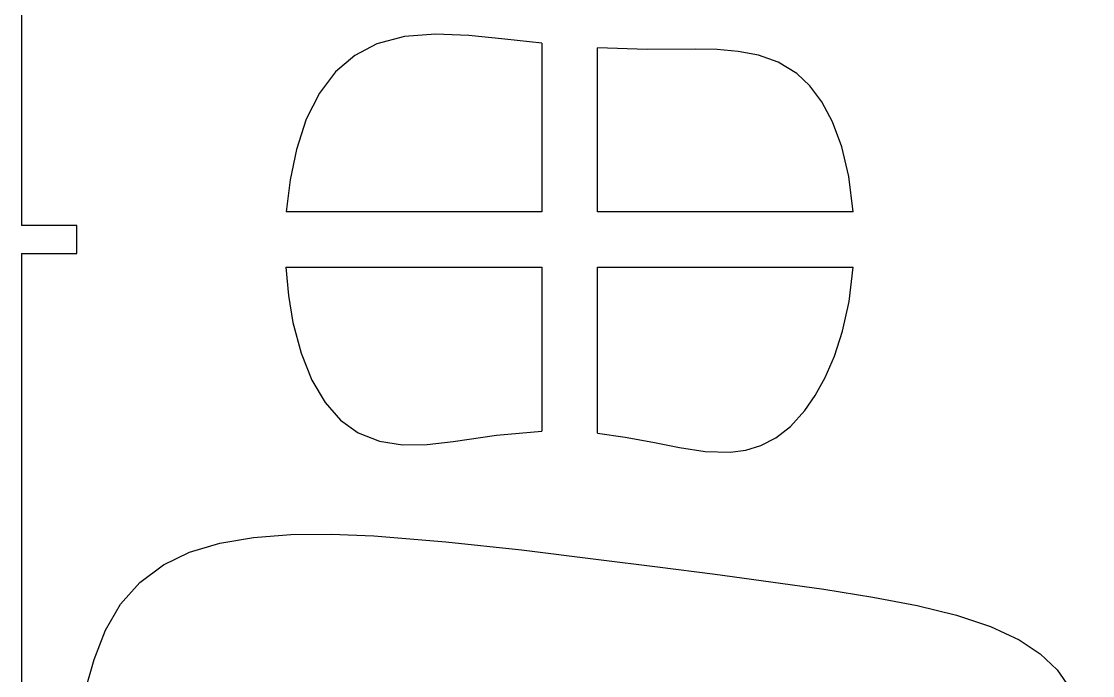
# Model space of a CAD drawing. Header units: millimetres. Extents: x -3928 to -434, y -548 to 1409.
# Drawn here: x -3237.8 to -3044.9, y 1091.2 to 1209 of the extents above; entities that cross this region are included whole.
import ezdxf

# ---------------------------------------------------------------- set-up
doc = ezdxf.new("R2010")
doc.units = ezdxf.units.MM
doc.header["$MEASUREMENT"] = 0
doc.layers.add('layer 1', color=7, linetype='Continuous')

msp = doc.modelspace()

# ---------------------------------------------------------------- linework, layer by layer
at = {"layer": 'layer 1', "color": 1, "lineweight": 25}
for points in [[(-3237.8408, 1272.255), (-3237.8408, 1272.255), (-3237.8408, 1172.2548), (-3237.8408, 1172.2548)], [(-3144.0908, 1205.1157), (-3144.0908, 1205.1157), (-3144.0908, 1174.755), (-3144.0908, 1174.755)], [(-3134.091, 1174.755), (-3134.091, 1174.755), (-3134.091, 1204.2546), (-3134.091, 1204.2546)], [(-3144.0908, 1174.755), (-3144.0908, 1174.755), (-3190.1361, 1174.755), (-3190.1361, 1174.755)], [(-3088.0207, 1174.755), (-3088.0207, 1174.755), (-3134.091, 1174.755), (-3134.091, 1174.755)], [(-3227.841, 1172.2548), (-3227.841, 1172.2548), (-3237.8408, 1172.2548), (-3237.8408, 1172.2548)], [(-3227.841, 1167.2549), (-3227.841, 1167.2549), (-3227.841, 1172.2548), (-3227.841, 1172.2548)], [(-3237.8408, 1167.2549), (-3237.8408, 1167.2549), (-3227.841, 1167.2549), (-3227.841, 1167.2549)], [(-3237.8408, 1167.2549), (-3237.8408, 1167.2549), (-3237.8408, 1067.2551), (-3237.8408, 1067.2551)], [(-3190.2126, 1164.7551), (-3190.2126, 1164.7551), (-3144.0908, 1164.7551), (-3144.0908, 1164.7551)], [(-3144.0908, 1164.7551), (-3144.0908, 1164.7551), (-3144.0908, 1135.2315), (-3144.0908, 1135.2315)], [(-3134.091, 1164.7551), (-3134.091, 1164.7551), (-3088.021, 1164.7551), (-3088.021, 1164.7551)], [(-3134.091, 1134.8664), (-3134.091, 1134.8664), (-3134.091, 1164.7551), (-3134.091, 1164.7551)]]:
    msp.add_open_spline(points, degree=3, dxfattribs=at)
for points, knots in [([(-3144.0908, 1205.1157), (-3144.0908, 1205.1157), (-3150.7985, 1205.8724), (-3150.7985, 1205.8724), (-3150.7985, 1205.8724), (-3150.7985, 1205.8724), (-3157.2293, 1206.5004), (-3157.2293, 1206.5004), (-3157.2293, 1206.5004), (-3157.2293, 1206.5004), (-3163.2696, 1206.7293), (-3163.2696, 1206.7293), (-3163.2696, 1206.7293), (-3163.2696, 1206.7293), (-3168.823, 1206.2993), (-3168.823, 1206.2993), (-3168.823, 1206.2993), (-3168.823, 1206.2993), (-3173.8152, 1204.993), (-3173.8152, 1204.993), (-3173.8152, 1204.993), (-3173.8152, 1204.993), (-3177.81, 1202.9246), (-3177.81, 1202.9246), (-3177.81, 1202.9246), (-3177.81, 1202.9246), (-3181.2711, 1199.9571), (-3181.2711, 1199.9571), (-3181.2711, 1199.9571), (-3181.2711, 1199.9571), (-3184.1815, 1196.0956), (-3184.1815, 1196.0956), (-3184.1815, 1196.0956), (-3184.1815, 1196.0956), (-3186.5321, 1191.4026), (-3186.5321, 1191.4026), (-3186.5321, 1191.4026), (-3186.5321, 1191.4026), (-3188.3189, 1185.9938), (-3188.3189, 1185.9938), (-3188.3189, 1185.9938), (-3188.3189, 1185.9938), (-3189.464, 1180.5324), (-3189.464, 1180.5324), (-3189.464, 1180.5324), (-3189.464, 1180.5324), (-3190.1361, 1174.755), (-3190.1361, 1174.755)], [0, 0, 0, 0, 0.07692308, 0.07692308, 0.07692308, 0.07692308, 0.15384615, 0.15384615, 0.15384615, 0.15384615, 0.23076923, 0.23076923, 0.23076923, 0.23076923, 0.30769231, 0.30769231, 0.30769231, 0.30769231, 0.38461538, 0.38461538, 0.38461538, 0.38461538, 0.46153846, 0.46153846, 0.46153846, 0.46153846, 0.53846154, 0.53846154, 0.53846154, 0.53846154, 0.61538462, 0.61538462, 0.61538462, 0.61538462, 0.69230769, 0.69230769, 0.69230769, 0.69230769, 0.76923077, 0.76923077, 0.76923077, 0.76923077, 0.84615385, 0.84615385, 0.84615385, 0.84615385, 1, 1, 1, 1]), ([(-3088.0207, 1174.755), (-3088.0207, 1174.755), (-3088.8112, 1181.0831), (-3088.8112, 1181.0831), (-3088.8112, 1181.0831), (-3088.8112, 1181.0831), (-3090.0953, 1186.4683), (-3090.0953, 1186.4683), (-3090.0953, 1186.4683), (-3090.0953, 1186.4683), (-3091.7555, 1190.9432), (-3091.7555, 1190.9432), (-3091.7555, 1190.9432), (-3091.7555, 1190.9432), (-3093.7025, 1194.5716), (-3093.7025, 1194.5716), (-3093.7025, 1194.5716), (-3093.7025, 1194.5716), (-3095.8693, 1197.4368), (-3095.8693, 1197.4368), (-3095.8693, 1197.4368), (-3095.8693, 1197.4368), (-3098.2071, 1199.6322), (-3098.2071, 1199.6322), (-3098.2071, 1199.6322), (-3098.2071, 1199.6322), (-3101.5465, 1201.6952), (-3101.5465, 1201.6952), (-3101.5465, 1201.6952), (-3101.5465, 1201.6952), (-3105.0697, 1202.9631), (-3105.0697, 1202.9631), (-3105.0697, 1202.9631), (-3105.0697, 1202.9631), (-3108.7389, 1203.6521), (-3108.7389, 1203.6521), (-3108.7389, 1203.6521), (-3108.7389, 1203.6521), (-3112.5299, 1203.9537), (-3112.5299, 1203.9537), (-3112.5299, 1203.9537), (-3112.5299, 1203.9537), (-3116.4256, 1204.0295), (-3116.4256, 1204.0295), (-3116.4256, 1204.0295), (-3116.4256, 1204.0295), (-3125.1322, 1203.9907), (-3125.1322, 1203.9907), (-3125.1322, 1203.9907), (-3125.1322, 1203.9907), (-3134.091, 1204.2546), (-3134.091, 1204.2546)], [0, 0, 0, 0, 0.07142857, 0.07142857, 0.07142857, 0.07142857, 0.14285714, 0.14285714, 0.14285714, 0.14285714, 0.21428571, 0.21428571, 0.21428571, 0.21428571, 0.28571429, 0.28571429, 0.28571429, 0.28571429, 0.35714286, 0.35714286, 0.35714286, 0.35714286, 0.42857143, 0.42857143, 0.42857143, 0.42857143, 0.5, 0.5, 0.5, 0.5, 0.57142857, 0.57142857, 0.57142857, 0.57142857, 0.64285714, 0.64285714, 0.64285714, 0.64285714, 0.71428571, 0.71428571, 0.71428571, 0.71428571, 0.78571429, 0.78571429, 0.78571429, 0.78571429, 0.85714286, 0.85714286, 0.85714286, 0.85714286, 1, 1, 1, 1]), ([(-3190.2126, 1164.7551), (-3190.2126, 1164.7551), (-3189.7395, 1159.6751), (-3189.7395, 1159.6751), (-3189.7395, 1159.6751), (-3189.7395, 1159.6751), (-3188.9271, 1154.8248), (-3188.9271, 1154.8248), (-3188.9271, 1154.8248), (-3188.9271, 1154.8248), (-3187.4648, 1149.2812), (-3187.4648, 1149.2812), (-3187.4648, 1149.2812), (-3187.4648, 1149.2812), (-3185.5253, 1144.421), (-3185.5253, 1144.421), (-3185.5253, 1144.421), (-3185.5253, 1144.421), (-3183.1422, 1140.369), (-3183.1422, 1140.369), (-3183.1422, 1140.369), (-3183.1422, 1140.369), (-3180.3532, 1137.1979), (-3180.3532, 1137.1979), (-3180.3532, 1137.1979), (-3180.3532, 1137.1979), (-3177.199, 1134.9218), (-3177.199, 1134.9218), (-3177.199, 1134.9218), (-3177.199, 1134.9218), (-3173.3774, 1133.4045), (-3173.3774, 1133.4045), (-3173.3774, 1133.4045), (-3173.3774, 1133.4045), (-3169.2188, 1132.7748), (-3169.2188, 1132.7748), (-3169.2188, 1132.7748), (-3169.2188, 1132.7748), (-3164.7699, 1132.8393), (-3164.7699, 1132.8393), (-3164.7699, 1132.8393), (-3164.7699, 1132.8393), (-3160.072, 1133.36), (-3160.072, 1133.36), (-3160.072, 1133.36), (-3160.072, 1133.36), (-3152.2731, 1134.4903), (-3152.2731, 1134.4903), (-3152.2731, 1134.4903), (-3152.2731, 1134.4903), (-3144.0908, 1135.2315), (-3144.0908, 1135.2315)], [0, 0, 0, 0, 0.07142857, 0.07142857, 0.07142857, 0.07142857, 0.14285714, 0.14285714, 0.14285714, 0.14285714, 0.21428571, 0.21428571, 0.21428571, 0.21428571, 0.28571429, 0.28571429, 0.28571429, 0.28571429, 0.35714286, 0.35714286, 0.35714286, 0.35714286, 0.42857143, 0.42857143, 0.42857143, 0.42857143, 0.5, 0.5, 0.5, 0.5, 0.57142857, 0.57142857, 0.57142857, 0.57142857, 0.64285714, 0.64285714, 0.64285714, 0.64285714, 0.71428571, 0.71428571, 0.71428571, 0.71428571, 0.78571429, 0.78571429, 0.78571429, 0.78571429, 0.85714286, 0.85714286, 0.85714286, 0.85714286, 1, 1, 1, 1]), ([(-3134.091, 1134.8664), (-3134.091, 1134.8664), (-3129.0755, 1134.1566), (-3129.0755, 1134.1566), (-3129.0755, 1134.1566), (-3129.0755, 1134.1566), (-3124.1363, 1133.2323), (-3124.1363, 1133.2323), (-3124.1363, 1133.2323), (-3124.1363, 1133.2323), (-3119.323, 1132.2908), (-3119.323, 1132.2908), (-3119.323, 1132.2908), (-3119.323, 1132.2908), (-3114.6723, 1131.5923), (-3114.6723, 1131.5923), (-3114.6723, 1131.5923), (-3114.6723, 1131.5923), (-3110.1987, 1131.4437), (-3110.1987, 1131.4437), (-3110.1987, 1131.4437), (-3110.1987, 1131.4437), (-3107.3871, 1131.8008), (-3107.3871, 1131.8008), (-3107.3871, 1131.8008), (-3107.3871, 1131.8008), (-3104.6386, 1132.6287), (-3104.6386, 1132.6287), (-3104.6386, 1132.6287), (-3104.6386, 1132.6287), (-3101.9455, 1134.0264), (-3101.9455, 1134.0264), (-3101.9455, 1134.0264), (-3101.9455, 1134.0264), (-3099.305, 1136.0958), (-3099.305, 1136.0958), (-3099.305, 1136.0958), (-3099.305, 1136.0958), (-3096.7272, 1138.9431), (-3096.7272, 1138.9431), (-3096.7272, 1138.9431), (-3096.7272, 1138.9431), (-3094.8653, 1141.6383), (-3094.8653, 1141.6383), (-3094.8653, 1141.6383), (-3094.8653, 1141.6383), (-3093.083, 1144.8821), (-3093.083, 1144.8821), (-3093.083, 1144.8821), (-3093.083, 1144.8821), (-3091.4246, 1148.7351), (-3091.4246, 1148.7351), (-3091.4246, 1148.7351), (-3091.4246, 1148.7351), (-3089.9571, 1153.269), (-3089.9571, 1153.269), (-3089.9571, 1153.269), (-3089.9571, 1153.269), (-3088.777, 1158.572), (-3088.777, 1158.572), (-3088.777, 1158.572), (-3088.777, 1158.572), (-3088.021, 1164.7551), (-3088.021, 1164.7551)], [0, 0, 0, 0, 0.05882353, 0.05882353, 0.05882353, 0.05882353, 0.11764706, 0.11764706, 0.11764706, 0.11764706, 0.17647059, 0.17647059, 0.17647059, 0.17647059, 0.23529412, 0.23529412, 0.23529412, 0.23529412, 0.29411765, 0.29411765, 0.29411765, 0.29411765, 0.35294118, 0.35294118, 0.35294118, 0.35294118, 0.41176471, 0.41176471, 0.41176471, 0.41176471, 0.47058824, 0.47058824, 0.47058824, 0.47058824, 0.52941176, 0.52941176, 0.52941176, 0.52941176, 0.58823529, 0.58823529, 0.58823529, 0.58823529, 0.64705882, 0.64705882, 0.64705882, 0.64705882, 0.70588235, 0.70588235, 0.70588235, 0.70588235, 0.76470588, 0.76470588, 0.76470588, 0.76470588, 0.82352941, 0.82352941, 0.82352941, 0.82352941, 0.88235294, 0.88235294, 0.88235294, 0.88235294, 1, 1, 1, 1]), ([(-3237.8408, 1067.2551), (-3237.8408, 1067.2551), (-3235.794, 1067.5098), (-3235.794, 1067.5098), (-3235.794, 1067.5098), (-3235.794, 1067.5098), (-3234.0985, 1068.227), (-3234.0985, 1068.227), (-3234.0985, 1068.227), (-3234.0985, 1068.227), (-3232.6994, 1069.3393), (-3232.6994, 1069.3393), (-3232.6994, 1069.3393), (-3232.6994, 1069.3393), (-3231.0452, 1071.6133), (-3231.0452, 1071.6133), (-3231.0452, 1071.6133), (-3231.0452, 1071.6133), (-3229.7897, 1074.449), (-3229.7897, 1074.449), (-3229.7897, 1074.449), (-3229.7897, 1074.449), (-3228.5066, 1078.8216), (-3228.5066, 1078.8216), (-3228.5066, 1078.8216), (-3228.5066, 1078.8216), (-3227.4275, 1083.5714), (-3227.4275, 1083.5714), (-3227.4275, 1083.5714), (-3227.4275, 1083.5714), (-3226.3346, 1088.431), (-3226.3346, 1088.431), (-3226.3346, 1088.431), (-3226.3346, 1088.431), (-3224.7647, 1094.1114), (-3224.7647, 1094.1114), (-3224.7647, 1094.1114), (-3224.7647, 1094.1114), (-3222.7027, 1099.3731), (-3222.7027, 1099.3731), (-3222.7027, 1099.3731), (-3222.7027, 1099.3731), (-3219.9906, 1104.0311), (-3219.9906, 1104.0311), (-3219.9906, 1104.0311), (-3219.9906, 1104.0311), (-3216.5284, 1107.9731), (-3216.5284, 1107.9731), (-3216.5284, 1107.9731), (-3216.5284, 1107.9731), (-3212.2623, 1111.1488), (-3212.2623, 1111.1488), (-3212.2623, 1111.1488), (-3212.2623, 1111.1488), (-3207.5428, 1113.4189), (-3207.5428, 1113.4189), (-3207.5428, 1113.4189), (-3207.5428, 1113.4189), (-3202.1242, 1115.048), (-3202.1242, 1115.048), (-3202.1242, 1115.048), (-3202.1242, 1115.048), (-3196.0398, 1116.0866), (-3196.0398, 1116.0866), (-3196.0398, 1116.0866), (-3196.0398, 1116.0866), (-3189.3384, 1116.6006), (-3189.3384, 1116.6006), (-3189.3384, 1116.6006), (-3189.3384, 1116.6006), (-3182.0825, 1116.6645), (-3182.0825, 1116.6645), (-3182.0825, 1116.6645), (-3182.0825, 1116.6645), (-3174.3433, 1116.3579), (-3174.3433, 1116.3579), (-3174.3433, 1116.3579), (-3174.3433, 1116.3579), (-3161.3991, 1115.3155), (-3161.3991, 1115.3155), (-3161.3991, 1115.3155), (-3161.3991, 1115.3155), (-3147.7957, 1113.8324), (-3147.7957, 1113.8324), (-3147.7957, 1113.8324), (-3147.7957, 1113.8324), (-3133.8899, 1112.1348), (-3133.8899, 1112.1348), (-3133.8899, 1112.1348), (-3133.8899, 1112.1348), (-3123.2938, 1110.7914), (-3123.2938, 1110.7914), (-3123.2938, 1110.7914), (-3123.2938, 1110.7914), (-3112.8982, 1109.4481), (-3112.8982, 1109.4481), (-3112.8982, 1109.4481), (-3112.8982, 1109.4481), (-3102.862, 1108.11), (-3102.862, 1108.11), (-3102.862, 1108.11), (-3102.862, 1108.11), (-3093.3391, 1106.7535), (-3093.3391, 1106.7535), (-3093.3391, 1106.7535), (-3093.3391, 1106.7535), (-3084.4731, 1105.3304), (-3084.4731, 1105.3304), (-3084.4731, 1105.3304), (-3084.4731, 1105.3304), (-3076.5296, 1103.8018), (-3076.5296, 1103.8018), (-3076.5296, 1103.8018), (-3076.5296, 1103.8018), (-3069.4483, 1102.0665), (-3069.4483, 1102.0665), (-3069.4483, 1102.0665), (-3069.4483, 1102.0665), (-3063.3089, 1100.0423), (-3063.3089, 1100.0423), (-3063.3089, 1100.0423), (-3063.3089, 1100.0423), (-3058.1587, 1097.6536), (-3058.1587, 1097.6536), (-3058.1587, 1097.6536), (-3058.1587, 1097.6536), (-3054.3427, 1095.1154), (-3054.3427, 1095.1154), (-3054.3427, 1095.1154), (-3054.3427, 1095.1154), (-3051.3191, 1092.2032), (-3051.3191, 1092.2032), (-3051.3191, 1092.2032), (-3051.3191, 1092.2032), (-3049.014, 1088.9224), (-3049.014, 1088.9224), (-3049.014, 1088.9224), (-3049.014, 1088.9224), (-3047.3009, 1085.3173), (-3047.3009, 1085.3173), (-3047.3009, 1085.3173), (-3047.3009, 1085.3173), (-3045.99, 1081.4834), (-3045.99, 1081.4834), (-3045.99, 1081.4834), (-3045.99, 1081.4834), (-3045.0174, 1078.2244), (-3045.0174, 1078.2244), (-3045.0174, 1078.2244), (-3045.0174, 1078.2244), (-3043.9446, 1075.0427), (-3043.9446, 1075.0427), (-3043.9446, 1075.0427), (-3043.9446, 1075.0427), (-3042.524, 1072.1101), (-3042.524, 1072.1101), (-3042.524, 1072.1101), (-3042.524, 1072.1101), (-3041.0515, 1070.2029), (-3041.0515, 1070.2029), (-3041.0515, 1070.2029), (-3041.0515, 1070.2029), (-3039.065, 1068.6684), (-3039.065, 1068.6684), (-3039.065, 1068.6684), (-3039.065, 1068.6684), (-3037.3713, 1067.9155), (-3037.3713, 1067.9155), (-3037.3713, 1067.9155), (-3037.3713, 1067.9155), (-3035.3171, 1067.4283), (-3035.3171, 1067.4283), (-3035.3171, 1067.4283), (-3035.3171, 1067.4283), (-3032.8409, 1067.2551), (-3032.8409, 1067.2551)], [0, 0, 0, 0, 0.02222222, 0.02222222, 0.02222222, 0.02222222, 0.04444444, 0.04444444, 0.04444444, 0.04444444, 0.06666667, 0.06666667, 0.06666667, 0.06666667, 0.08888889, 0.08888889, 0.08888889, 0.08888889, 0.11111111, 0.11111111, 0.11111111, 0.11111111, 0.13333333, 0.13333333, 0.13333333, 0.13333333, 0.15555556, 0.15555556, 0.15555556, 0.15555556, 0.17777778, 0.17777778, 0.17777778, 0.17777778, 0.2, 0.2, 0.2, 0.2, 0.22222222, 0.22222222, 0.22222222, 0.22222222, 0.24444444, 0.24444444, 0.24444444, 0.24444444, 0.26666667, 0.26666667, 0.26666667, 0.26666667, 0.28888889, 0.28888889, 0.28888889, 0.28888889, 0.31111111, 0.31111111, 0.31111111, 0.31111111, 0.33333333, 0.33333333, 0.33333333, 0.33333333, 0.35555556, 0.35555556, 0.35555556, 0.35555556, 0.37777778, 0.37777778, 0.37777778, 0.37777778, 0.4, 0.4, 0.4, 0.4, 0.42222222, 0.42222222, 0.42222222, 0.42222222, 0.44444444, 0.44444444, 0.44444444, 0.44444444, 0.46666667, 0.46666667, 0.46666667, 0.46666667, 0.48888889, 0.48888889, 0.48888889, 0.48888889, 0.51111111, 0.51111111, 0.51111111, 0.51111111, 0.53333333, 0.53333333, 0.53333333, 0.53333333, 0.55555556, 0.55555556, 0.55555556, 0.55555556, 0.57777778, 0.57777778, 0.57777778, 0.57777778, 0.6, 0.6, 0.6, 0.6, 0.62222222, 0.62222222, 0.62222222, 0.62222222, 0.64444444, 0.64444444, 0.64444444, 0.64444444, 0.66666667, 0.66666667, 0.66666667, 0.66666667, 0.68888889, 0.68888889, 0.68888889, 0.68888889, 0.71111111, 0.71111111, 0.71111111, 0.71111111, 0.73333333, 0.73333333, 0.73333333, 0.73333333, 0.75555556, 0.75555556, 0.75555556, 0.75555556, 0.77777778, 0.77777778, 0.77777778, 0.77777778, 0.8, 0.8, 0.8, 0.8, 0.82222222, 0.82222222, 0.82222222, 0.82222222, 0.84444444, 0.84444444, 0.84444444, 0.84444444, 0.86666667, 0.86666667, 0.86666667, 0.86666667, 0.88888889, 0.88888889, 0.88888889, 0.88888889, 0.91111111, 0.91111111, 0.91111111, 0.91111111, 0.93333333, 0.93333333, 0.93333333, 0.93333333, 0.95555556, 0.95555556, 0.95555556, 0.95555556, 1, 1, 1, 1])]:
    msp.add_open_spline(points, degree=3, knots=knots, dxfattribs=at)

doc.saveas('drawing.dxf')
